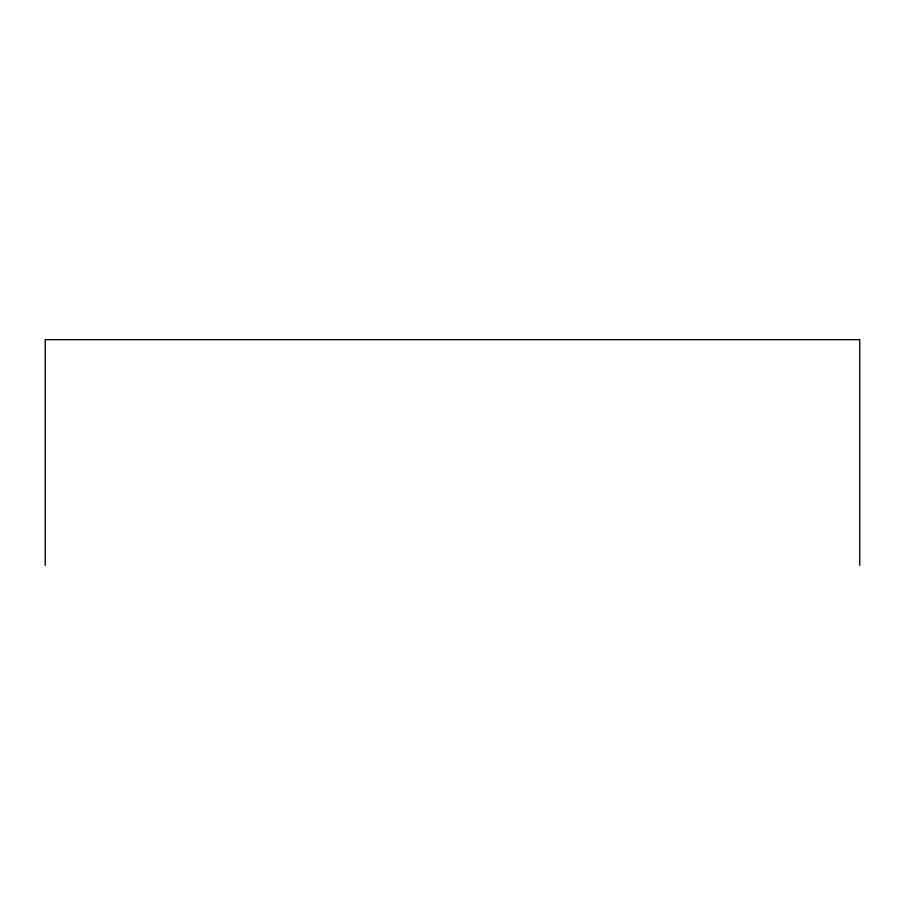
<?xml version="1.0" encoding="UTF-8"?>
<svg xmlns="http://www.w3.org/2000/svg" width="905" height="905" viewBox="0 0 905 905"><rect width="100%" height="100%" fill="white"/><g stroke="black" fill="none" stroke-linecap="round" stroke-linejoin="round"><path stroke-width="1.36" d="M859.75 565.342L859.75 339.658L45.25 339.658L45.25 565.342"/></g></svg>
